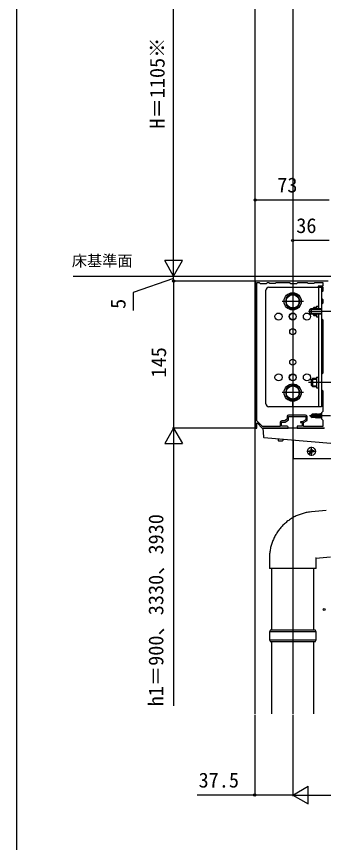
# Model space of a CAD drawing. Units: millimetres, scale not verified. Extents: x -875 to 875, y -1304 to 1296.
# Drawn here: x -875 to -572, y -188 to 627 of the extents above; entities that cross this region are included whole.
import ezdxf
from ezdxf.enums import TextEntityAlignment as Align

# ---------------------------------------------------------------- set-up
doc = ezdxf.new("R2010")
doc.units = ezdxf.units.MM
doc.header["$LTSCALE"] = 8
for name, color, linetype in [('0-1_USER1', 3, 'Continuous'), ('0-2_YKK_11', 7, 'Continuous'), ('0-3_YKK_12', 2, 'Continuous'), ('0-4_YKK_13', 4, 'Continuous'), ('0-5_YKK_D', 6, 'Continuous'), ('0-6_YKK_ZWAK', 7, 'Continuous')]:
    doc.layers.add(name, color=color, linetype=linetype)
doc.styles.add('ＭＳ ゴシック', font='')
doc.styles.get('ＭＳ ゴシック').set_extended_font_data('MS Gothic')

msp = doc.modelspace()

# ---------------------------------------------------------------- linework, layer by layer
at = {"layer": '0-2_YKK_11'}
msp.add_line((-589.9, 233.903), (-606.6, 233.903), dxfattribs=at)
for points in [[(-567.5, 366.103), (-601.042, 366.103), (-601.225, 365.983), (-601.775, 365.983), (-601.958, 366.103), (-622.042, 366.103), (-622.225, 365.983), (-622.775, 365.983), (-622.958, 366.103), (-631.042, 366.103), (-631.225, 365.983), (-631.775, 365.983), (-631.958, 366.103), (-639.5, 366.103), (-639.5, 363.103), (-639.2, 362.803)], [(-639.2, 362.803), (-639.2, 229.403), (-639.5, 229.103), (-639.5, 221.103), (-638, 221.103), (-638, 226.002), (-637.632, 226.157), (-632.5, 221.103), (-607, 221.103), (-607, 222.103)], [(-637.9, 228.245), (-637.9, 364.803), (-635.7, 364.803), (-634.5, 363.603), (-628.5, 363.603), (-627.3, 364.803), (-626.2, 364.803), (-625.5, 364.103), (-619.5, 364.103), (-618.8, 364.803), (-605.7, 364.803), (-604.5, 363.603), (-598.5, 363.603), (-597.3, 364.803), (-588.2, 364.803), (-587.5, 364.103), (-581.5, 364.103), (-580.8, 364.803), (-572.8, 364.803), (-572.8, 361.103), (-577.5, 361.103), (-577.5, 360.103), (-572.8, 360.103), (-572.8, 356.303), (-574, 355.103), (-574, 349.103), (-572.8, 347.903), (-572.8, 344.303), (-574, 343.103), (-574, 329.103), (-572.8, 327.903), (-572.8, 275.303), (-574, 274.103), (-574, 259.103), (-572.8, 257.903), (-572.8, 237.303), (-574, 236.103), (-574, 230.103), (-572.8, 228.903), (-572.8, 222.603)], [(-614.9, 226.603), (-614.9, 222.603), (-632.17, 222.603), (-637.9, 228.245)], [(-608, 223.103), (-613.6, 223.103), (-613.6, 226.803), (-610.1, 226.803), (-606.8, 229.303), (-606.8, 232.603), (-589.7, 232.603), (-589.7, 229.303), (-593.2, 227.403), (-594.7, 227.403), (-594.7, 226.503), (-593.2, 226.503), (-593.2, 223.103), (-598, 223.103), (-598, 221.103), (-571.5, 221.103)], [(-608.1, 232.403), (-608.1, 229.949), (-610.537, 228.103), (-613.4, 228.103)], [(-572.8, 222.603), (-591.9, 222.603), (-591.9, 226.629), (-588.4, 228.529), (-588.4, 232.403)]]:
    msp.add_lwpolyline(points, dxfattribs=at)
for centre, radius, start, end in [((-606.6, 232.403), 1.5, 90.00001, 179.99999), ((-589.9, 232.403), 1.5, 0.00001, 89.99999), ((-613.4, 226.603), 1.5, 90.00001, 179.99999), ((-608, 222.103), 1, 0.00001, 89.99999)]:
    msp.add_arc(centre, radius, start, end, dxfattribs=at)
at = {"layer": '0-3_YKK_12'}
for p, q in [((-602.5, 818.103), (-602.5, -60.897)), ((-640, 799.103), (-640, -60.897)), ((-819.193, 371.103), (735, 371.103)), ((-592, 346.103), (-613, 346.103)), ((-592, 256.103), (-613, 256.103))]:
    msp.add_line(p, q, dxfattribs=at)
at = {"layer": '0-4_YKK_13'}
for p, q in [((-626, 360.103), (-574, 360.103)), ((-602.5, 360.103), (-602.5, 355.103)), ((-577.2, 360.103), (-577.2, 338.603)), ((-574, 360.103), (-574, 242.103)), ((-629, 245.103), (-629, 357.103)), ((-565.496, 336.103), (-586.913, 336.103)), ((-586, 334.403), (-584.3, 333.603)), ((-558.8, 336.103), (-585.3, 336.103)), ((-574, 338.17), (-585.22, 338.17)), ((-584.3, 338.603), (-584.3, 333.603)), ((-574, 338.603), (-584.3, 338.603)), ((-582.8, 338.903), (-581.6, 340.103)), ((-582.8, 338.903), (-582.8, 338.603)), ((-582.248, 339.455), (-579, 339.455)), ((-579, 340.103), (-581.6, 340.103)), ((-581.6, 340.103), (-581.6, 338.603)), ((-579, 341.303), (-579, 338.603)), ((-579, 341.303), (-577.2, 341.303)), ((-574, 334.036), (-585.22, 334.036)), ((-574, 333.603), (-584.3, 333.603)), ((-582.8, 333.603), (-582.8, 333.303)), ((-582.8, 333.303), (-581.6, 332.103)), ((-582.248, 332.751), (-579, 332.751)), ((-581.6, 333.603), (-581.6, 332.103)), ((-581.6, 332.103), (-579, 332.103)), ((-579, 333.603), (-579, 330.903)), ((-579, 330.903), (-577.2, 330.903)), ((-577.2, 333.603), (-577.2, 242.103)), ((-584.3, 268.903), (-583.1, 270.103)), ((-584.3, 268.903), (-584.3, 263.303)), ((-583.748, 269.455), (-579, 269.455)), ((-579, 270.103), (-583.1, 270.103)), ((-583.1, 270.103), (-583.1, 262.103)), ((-579, 271.303), (-579, 260.903)), ((-579, 271.303), (-577.2, 271.303)), ((-560.3, 266.103), (-586.8, 266.103)), ((-584.3, 263.303), (-583.1, 262.103)), ((-583.748, 262.751), (-579, 262.751)), ((-583.1, 262.103), (-579, 262.103)), ((-579, 260.903), (-577.2, 260.903)), ((-602.5, 242.103), (-602.5, 247.103)), ((-574, 242.103), (-626, 242.103)), ((-565.1, 233.103), (-586, 233.103)), ((-585, 233.253), (-583.45, 234.803)), ((-585, 233.253), (-585, 232.953)), ((-583.378, 233.103), (-585, 233.253)), ((-583.378, 233.103), (-585, 233.103)), ((-584.576, 232.953), (-585, 232.953)), ((-585, 232.953), (-583.45, 231.403)), ((-583.326, 231.703), (-584.576, 232.953)), ((-578.877, 231.771), (-584.576, 232.953)), ((-580.6, 234.803), (-583.45, 234.803)), ((-582.647, 233.845), (-583.45, 234.803)), ((-580.481, 231.403), (-583.45, 231.403)), ((-578.993, 232.193), (-583.378, 233.103)), ((-579.048, 231.703), (-583.326, 231.703)), ((-580.6, 234.803), (-580.532, 234.653)), ((-580.6, 232.527), (-580.6, 234.803)), ((-580.317, 232.468), (-580.6, 234.186)), ((-580.584, 232.523), (-580.6, 232.607)), ((-580.6, 231.403), (-580.6, 231.703)), ((-579.868, 234.653), (-580.532, 234.653)), ((-580.025, 232.407), (-580.532, 234.653)), ((-580.308, 231.103), (-580.481, 231.403)), ((-580.308, 231.103), (-580.424, 231.703)), ((-580.092, 231.103), (-580.308, 231.103)), ((-580.092, 231.103), (-580.191, 231.703)), ((-580.092, 231.103), (-579.832, 231.553)), ((-579.55, 235.203), (-579.868, 234.653)), ((-579.328, 232.263), (-579.868, 234.653)), ((-579.832, 231.553), (-579.867, 231.706)), ((-579.168, 231.553), (-579.832, 231.553)), ((-579.05, 232.205), (-579.55, 235.203)), ((-579.45, 235.203), (-579.55, 235.203)), ((-579.45, 235.203), (-578.946, 232.177)), ((-579.45, 235.203), (-579.132, 234.653)), ((-578.432, 231.553), (-579.132, 234.653)), ((-578.468, 234.653), (-579.132, 234.653)), ((-578.85, 231.003), (-578.969, 231.716)), ((-578.878, 231.77), (-578.75, 231.003)), ((-578.75, 231.003), (-578.85, 231.003)), ((-578.75, 231.003), (-578.432, 231.553)), ((-578.15, 235.203), (-578.468, 234.653)), ((-577.768, 231.553), (-578.432, 231.553)), ((-577.45, 231.003), (-578.15, 235.203)), ((-578.05, 235.203), (-578.15, 235.203)), ((-578.05, 235.203), (-577.35, 231.003)), ((-578.05, 235.203), (-577.732, 234.653)), ((-577.032, 231.553), (-577.732, 234.653)), ((-577.068, 234.653), (-577.732, 234.653)), ((-577.35, 231.003), (-577.45, 231.003)), ((-577.35, 231.003), (-577.032, 231.553)), ((-576.75, 235.203), (-577.068, 234.653)), ((-576.368, 231.553), (-577.032, 231.553)), ((-576.05, 231.003), (-576.75, 235.203)), ((-576.65, 235.203), (-576.75, 235.203)), ((-576.65, 235.203), (-575.95, 231.003)), ((-576.65, 235.203), (-576.332, 234.653)), ((-575.632, 231.553), (-576.332, 234.653)), ((-575.668, 234.653), (-576.332, 234.653)), ((-575.95, 231.003), (-576.05, 231.003)), ((-575.95, 231.003), (-575.632, 231.553)), ((-575.35, 235.203), (-575.668, 234.653)), ((-574.968, 231.553), (-575.632, 231.553)), ((-574.65, 231.003), (-575.35, 235.203)), ((-575.25, 235.203), (-575.35, 235.203)), ((-575.25, 235.203), (-574.55, 231.003)), ((-575.25, 235.203), (-574.932, 234.653)), ((-574.232, 231.553), (-574.932, 234.653)), ((-574.268, 234.653), (-574.932, 234.653)), ((-574.55, 231.003), (-574.65, 231.003)), ((-574.55, 231.003), (-574.232, 231.553)), ((-574, 235.116), (-574.268, 234.653)), ((-573.918, 233.103), (-574.268, 234.653)), ((-574, 231.553), (-574.232, 231.553)), ((-632, 221.103), (-631.464, 212.345)), ((-631.501, 221.103), (-632, 221.103)), ((-571, 221.103), (-631.501, 221.103)), ((-631.009, 211.878), (-564.999, 206.103)), ((-617, 210.652), (-617, 209.152)), ((-616.5, 208.652), (-612.5, 208.652)), ((-612, 209.152), (-612, 210.215)), ((-602, 209.34), (-602, 191.603)), ((-579.6, 198.103), (-588.4, 198.103)), ((-586.245, 198.603), (-585.137, 198.622)), ((-586.245, 197.603), (-585.137, 197.583)), ((-585.137, 198.622), (-584.62, 198.723)), ((-585.137, 197.583), (-584.62, 197.483)), ((-584.519, 199.24), (-584.62, 198.723)), ((-584.519, 196.966), (-584.62, 197.483)), ((-584.5, 200.348), (-584.519, 199.24)), ((-584.5, 195.858), (-584.519, 196.966)), ((-584, 193.703), (-584, 202.503)), ((-583.5, 200.348), (-583.481, 199.24)), ((-583.5, 195.858), (-583.481, 196.966)), ((-583.481, 199.24), (-583.38, 198.723)), ((-583.481, 196.966), (-583.38, 197.483)), ((-582.863, 198.622), (-583.38, 198.723)), ((-582.863, 197.583), (-583.38, 197.483)), ((-581.755, 198.603), (-582.863, 198.622)), ((-581.755, 197.603), (-582.863, 197.583)), ((-601.5, 191.103), (-564.47, 191.103)), ((-569.464, 139.778), (-583.905, 138.493)), ((-625.5, 92.671), (-625.5, 82.671)), ((-579.895, 92.671), (-579.826, 92.674)), ((-579.5, 92.671), (-579.895, 92.671)), ((-579.826, 92.674), (-565.385, 93.96)), ((-579.5, 82.671), (-579.5, 92.671)), ((-579.895, 82.671), (-625.5, 82.671)), ((-623.5, 82.671), (-623.5, 22.103)), ((-581.5, 22.103), (-581.5, 82.671)), ((-579.5, 82.671), (-579.895, 82.671)), ((-624.5, 22.103), (-625.5, 20.103)), ((-625.5, 20.103), (-625.5, 12.103)), ((-579.5, 20.103), (-625.5, 20.103)), ((-624.5, 22.103), (-580.5, 22.103)), ((-579.5, 20.103), (-580.5, 22.103)), ((-579.5, 12.103), (-579.5, 20.103)), ((-625.5, 12.103), (-624.5, 10.103)), ((-625.5, 12.103), (-579.5, 12.103)), ((-580.5, 10.103), (-624.5, 10.103)), ((-623.5, 10.103), (-623.5, -60.897)), ((-581.5, -60.897), (-581.5, 10.103)), ((-580.5, 10.103), (-579.5, 12.103))]:
    msp.add_line(p, q, dxfattribs=at)
for points in [[(-602.5, 353.608), (-609, 349.856), (-609, 342.35), (-602.5, 338.597), (-596, 342.35), (-596, 349.856)], [(-602.5, 263.608), (-609, 259.856), (-609, 252.35), (-602.5, 248.597), (-596, 252.35), (-596, 259.856)]]:
    msp.add_lwpolyline(points, close=True, dxfattribs=at)
for points in [[(-584.3, 338.603), (-586, 337.803), (-586, 334.403)], [(-583.378, 233.103), (-582.647, 233.845), (-580.6, 234.003)], [(-578.85, 231.003), (-579.168, 231.553), (-579.201, 231.703)], [(-577.45, 231.003), (-577.768, 231.553), (-578.468, 234.653)], [(-576.05, 231.003), (-576.368, 231.553), (-577.068, 234.653)], [(-574.65, 231.003), (-574.968, 231.553), (-575.668, 234.653)], [(-583.905, 138.493), (-586.009, 138.251), (-587.057, 138.102), (-588.101, 137.924), (-589.14, 137.718), (-590.174, 137.488), (-591.203, 137.234), (-592.226, 136.957), (-593.241, 136.657), (-594.25, 136.333), (-595.251, 135.985), (-596.243, 135.614), (-597.227, 135.22), (-598.201, 134.803), (-599.165, 134.363), (-600.119, 133.901), (-601.062, 133.416), (-601.993, 132.91), (-602.913, 132.382), (-603.82, 131.833), (-604.714, 131.263), (-605.594, 130.672), (-606.461, 130.061), (-607.313, 129.43), (-608.151, 128.779), (-608.973, 128.108), (-609.779, 127.419), (-610.57, 126.711), (-611.343, 125.985), (-612.1, 125.241), (-612.84, 124.48), (-613.561, 123.702), (-614.265, 122.907), (-614.95, 122.096), (-615.616, 121.269), (-616.263, 120.427), (-616.89, 119.57), (-617.498, 118.699), (-618.085, 117.814), (-618.652, 116.916)], [(-618.652, 116.916), (-619.198, 116.004), (-619.723, 115.081), (-620.226, 114.145), (-620.708, 113.198), (-621.168, 112.24), (-621.606, 111.271), (-622.021, 110.293), (-622.414, 109.306), (-622.784, 108.309), (-623.131, 107.304), (-623.455, 106.292), (-623.756, 105.272), (-624.033, 104.245), (-624.286, 103.213), (-624.516, 102.175), (-624.722, 101.131), (-624.904, 100.084), (-625.062, 99.032), (-625.195, 97.977), (-625.305, 96.919), (-625.391, 95.859), (-625.453, 94.797), (-625.488, 93.734), (-625.5, 92.671)]]:
    msp.add_lwpolyline(points, dxfattribs=at)
for centre, radius in [((-602.5, 346.103), 8.5), ((-602.5, 346.103), 6.5), ((-616.5, 331.103), 3.5), ((-602.5, 331.103), 3.5), ((-602.5, 331.103), 3.25), ((-588.5, 331.103), 3.5), ((-602.5, 316.103), 3), ((-602.5, 286.103), 3), ((-616.5, 271.103), 3.5), ((-602.5, 271.103), 3.5), ((-602.5, 271.103), 3.25), ((-588.5, 271.103), 3.5), ((-602.5, 256.103), 8.5), ((-602.5, 256.103), 6.5), ((-584, 198.103), 4), ((-586.121, 195.981), 0.3)]:
    msp.add_circle(centre, radius, dxfattribs=at)
for centre, radius, start, end in [((-626, 357.103), 3, 90, 180), ((-602.5, 346.103), 7.05, 97.21814, 142.78186), ((-602.5, 346.103), 7.05, 37.21814, 82.78186), ((-602.5, 346.103), 7.05, 157.21814, 202.78186), ((-602.5, 346.103), 7.05, 337.21814, 22.78186), ((-602.5, 346.103), 7.05, 217.21814, 262.78186), ((-602.5, 346.103), 7.05, 277.21814, 322.78186), ((-602.5, 256.103), 7.05, 97.21814, 142.78186), ((-602.5, 256.103), 7.05, 37.21814, 82.78186), ((-602.5, 256.103), 7.05, 157.21814, 202.78186), ((-602.5, 256.103), 7.05, 337.21814, 22.78186), ((-626, 245.103), 3, 180, 270), ((-602.5, 256.103), 7.05, 217.21814, 262.78186), ((-602.5, 256.103), 7.05, 277.21814, 322.78186), ((-579.048, 231.951), 0.248, 270, 77.19096), ((-630.965, 212.376), 0.5, 183.5, 265), ((-616.5, 209.152), 0.5, 180, 270), ((-612.5, 209.152), 0.5, 270, 0), ((-584, 198.103), 2.3, 167.44414, 192.55586), ((-584, 198.103), 2.3, 77.44414, 102.55586), ((-584, 198.103), 2.3, 257.44414, 282.55586), ((-584, 198.103), 2.3, 347.44414, 12.55586), ((-601.5, 191.603), 0.5, 180, 270)]:
    msp.add_arc(centre, radius, start, end, dxfattribs=at)
at = {"layer": '0-5_YKK_D'}
for p, q in [((-720, 388.603), (-720, 778.603)), ((-639.5, 366.803), (-639.5, 447.103)), ((-639.5, 446.103), (-566.5, 446.103)), ((-720, 371.103), (-720, 401.414)), ((-566.5, 406.103), (-602.5, 406.103)), ((-720, 371.103), (-728.75, 386.258)), ((-711.25, 386.258), (-728.75, 386.258)), ((-720, 371.103), (-711.25, 386.258)), ((-720, 371.103), (-720, 375.403)), ((-720, 366.103), (-720, 371.103)), ((-720, 366.103), (-720, 371.103)), ((-640.2, 366.103), (-721, 366.103)), ((-640.2, 366.103), (-721, 366.103)), ((-720, 366.103), (-720, 221.103)), ((-720, 366.103), (-720, 361.803)), ((-720, 221.103), (-728.75, 205.947)), ((-640.2, 221.103), (-721, 221.103)), ((-640.2, 221.103), (-721, 221.103)), ((-720, 221.103), (-711.25, 205.947)), ((-720, 221.103), (-720, 190.792)), ((-728.75, 205.947), (-711.25, 205.947)), ((-720, 203.603), (-720, -52.897)), ((-640, -61.897), (-640, -141.897)), ((-602.5, -61.897), (-602.5, -141.897)), ((-602.5, -61.897), (-602.5, -141.897)), ((-602.5, -140.897), (-587.345, -132.147)), ((-587.345, -149.647), (-587.345, -132.147)), ((-602.5, -140.897), (-587.345, -149.647)), ((-602.5, -140.897), (-572.189, -140.897)), ((-585, -140.897), (30, -140.897))]:
    msp.add_line(p, q, dxfattribs=at)
for points in [[(-720, 368.603), (-760, 354.707), (-760, 337.116)], [(-602.5, -140.897), (-640, -140.897), (-696.891, -140.897)]]:
    msp.add_lwpolyline(points, dxfattribs=at)
for centre in [(-639.5, 446.103), (-602.5, 406.103), (-720, 366.103), (-720, 366.103), (-571.5, 42.103), (-640, -140.897)]:
    msp.add_circle(centre, 1.075, dxfattribs=at)
at = {"layer": '0-6_YKK_ZWAK'}
msp.add_line((-875, 1246.1), (-875, -1303.9), dxfattribs=at)

# ---------------------------------------------------------------- texts
at = {"layer": '0-1_USER1', "style": 'ＭＳ ゴシック'}
msp.add_text('床基準面', height=11, dxfattribs=at).set_placement((-820.449, 377.373), align=Align.BOTTOM_LEFT)
at = {"layer": '0-5_YKK_D', "style": 'ＭＳ ゴシック'}
for s, p in [('H＝1105※', (-724.477, 516.444)), ('5', (-763, 338.639)), ('145', (-723, 270.989)), ('h1＝900、3330、3930', (-725.727, -53.397))]:
    msp.add_text(s, height=14.66, rotation=90, dxfattribs=at).set_placement(p, align=Align.BOTTOM_LEFT)
for s, p in [('73', (-617.773, 449.103)), ('36', (-598.989, 409.103)), ('37.5', (-695.368, -137.897))]:
    msp.add_text(s, height=14.66, dxfattribs=at).set_placement(p, align=Align.BOTTOM_LEFT)

doc.saveas('drawing.dxf')
